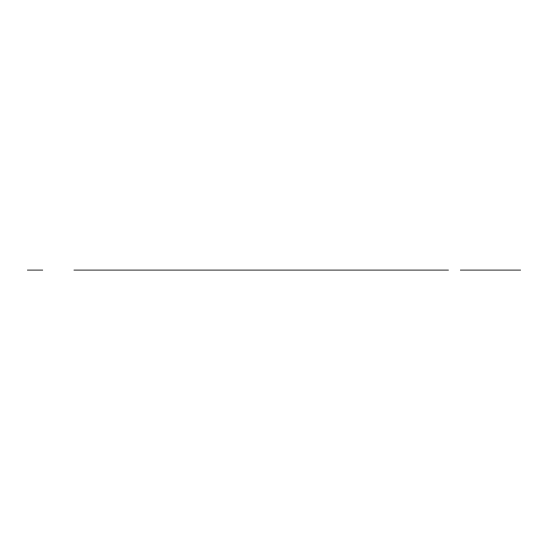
<?xml version="1.0" encoding="UTF-8"?>
<svg xmlns="http://www.w3.org/2000/svg" width="548" height="548" viewBox="0 0 548 548"><rect width="100%" height="100%" fill="white"/><g stroke="black" fill="none" stroke-linecap="round" stroke-linejoin="round"><path stroke-width="0.82" d="M27.4 270.089L42.723 270.089M73.932 270.089L448.435 270.089M460.382 270.089L520.6 270.089"/></g></svg>
